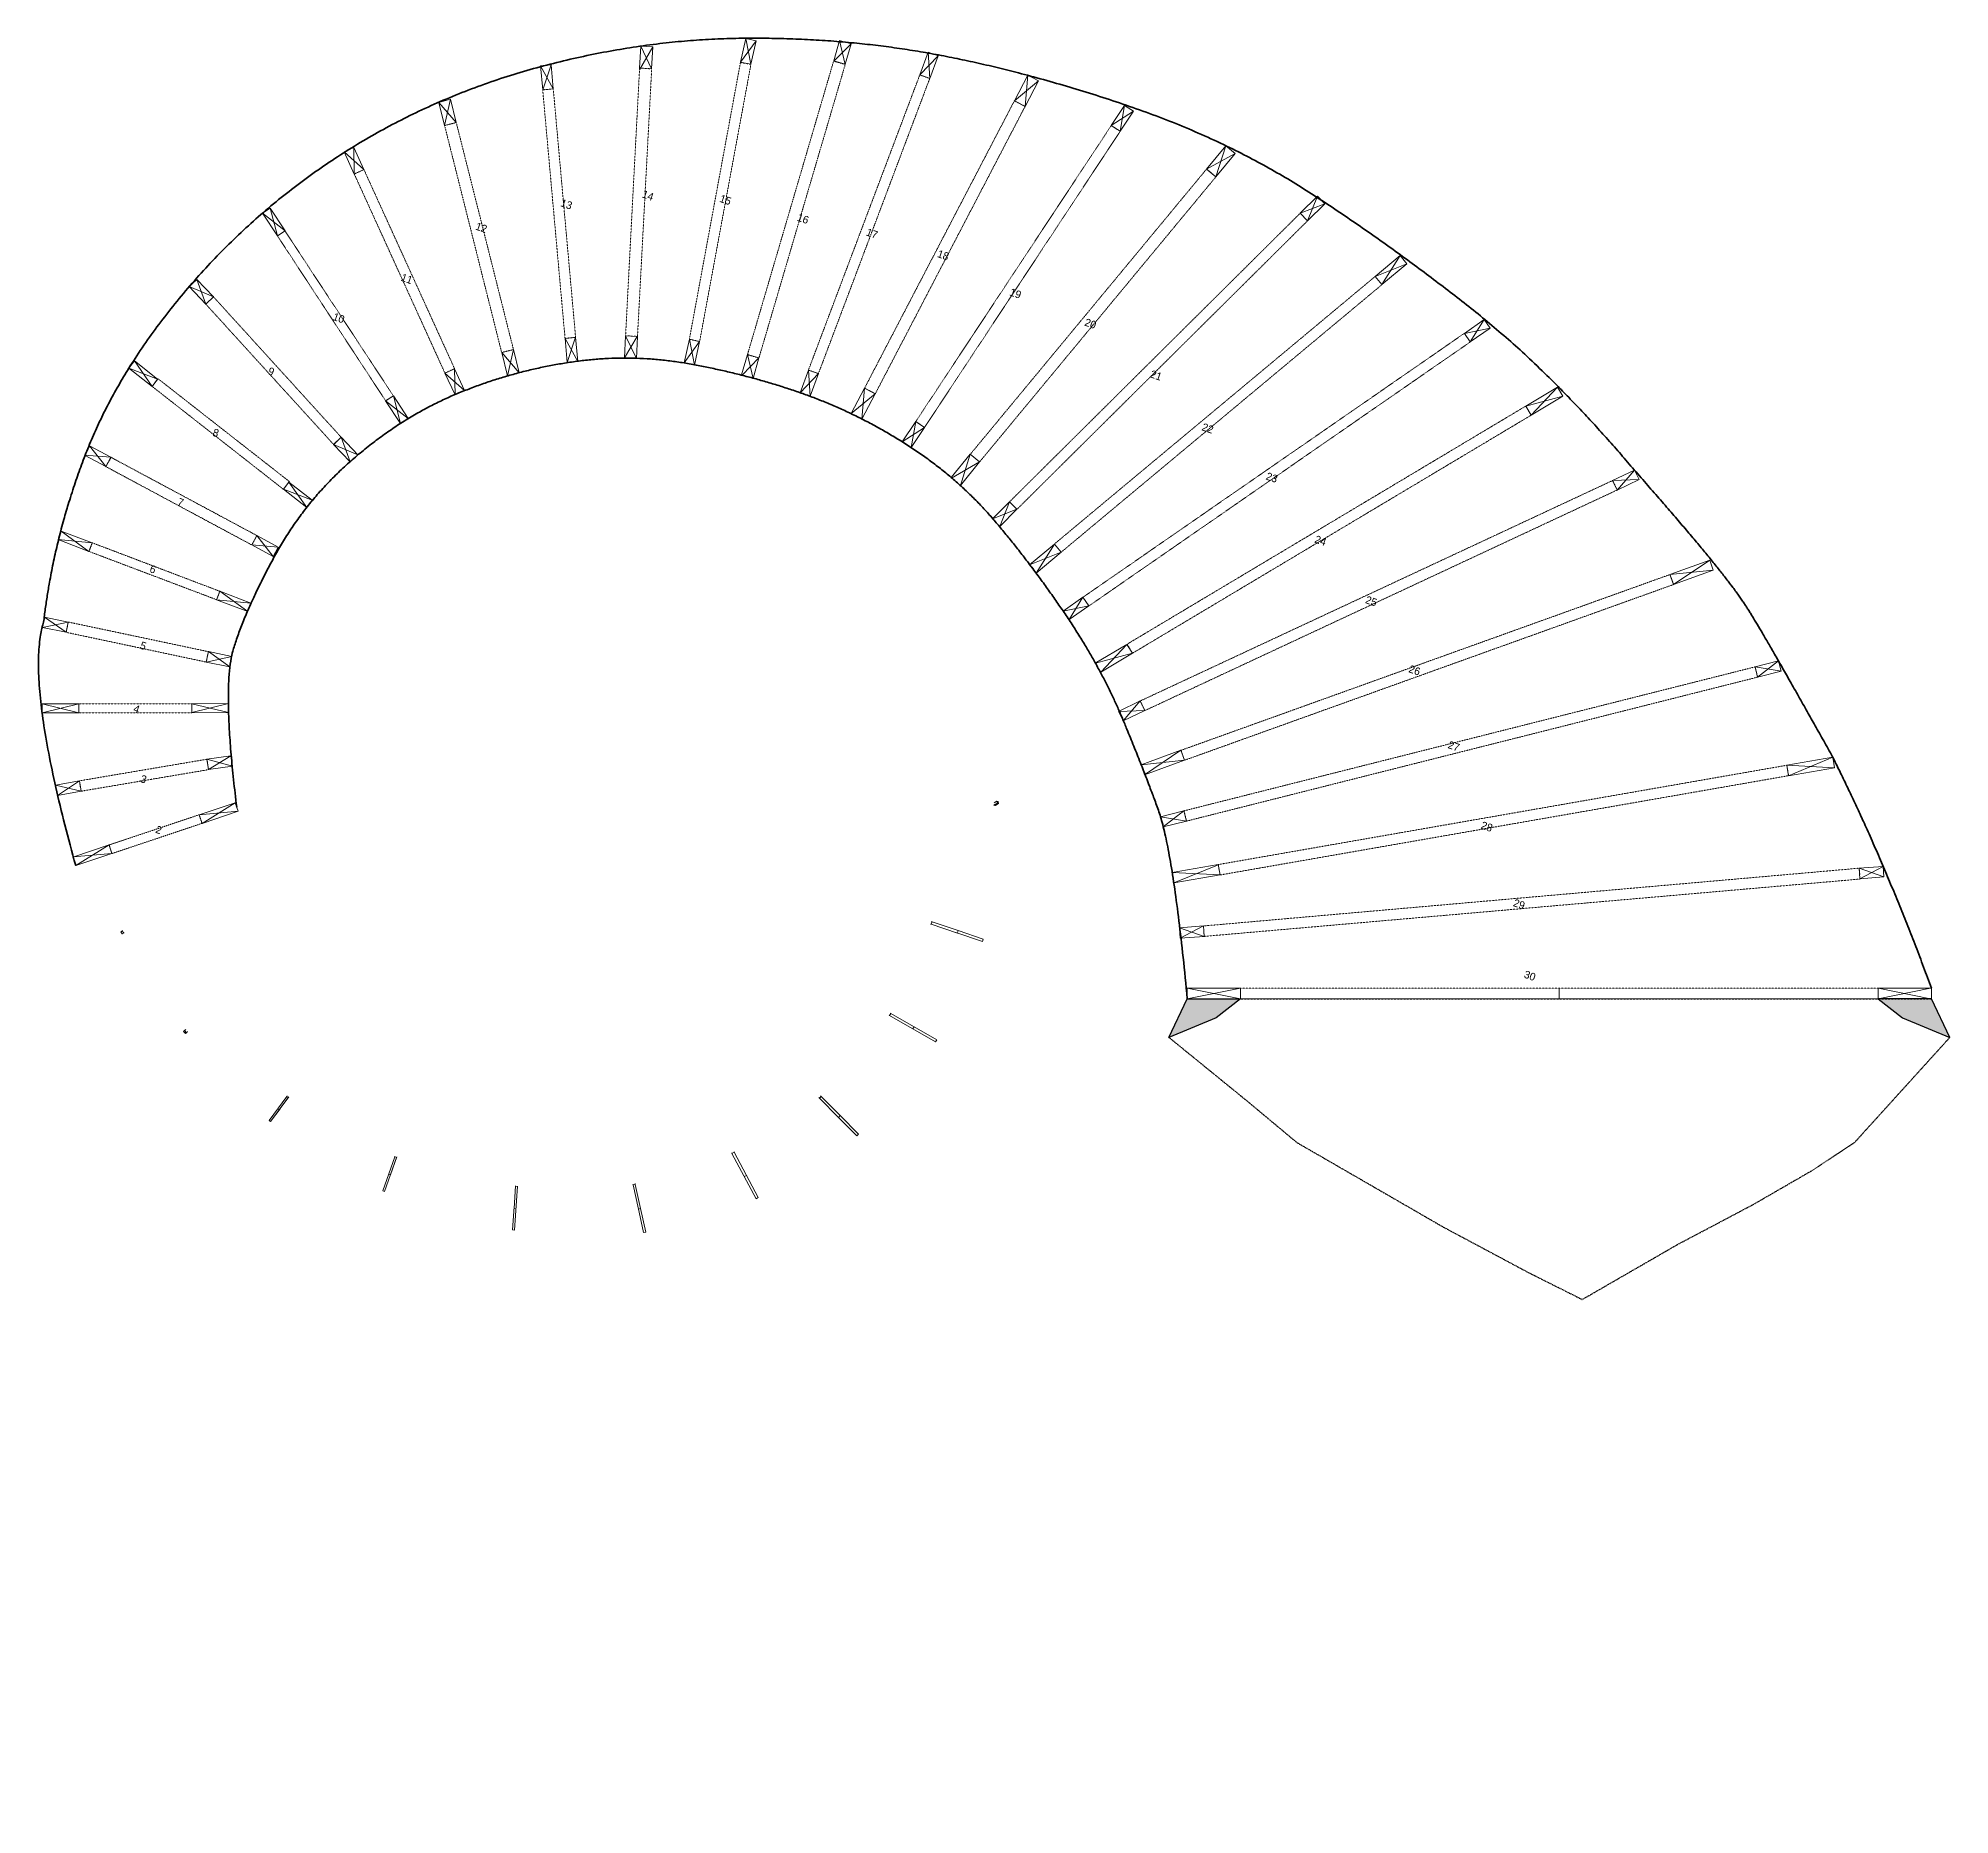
# Model space of a CAD drawing. Header units: inches. Extents: x -1211 to 852, y -6208 to -4135.
# Drawn here: x -1211 to 56, y -6208 to -5031 of the extents above; entities that cross this region are included whole.
import ezdxf

# ---------------------------------------------------------------- set-up
doc = ezdxf.new("R2010")
doc.units = ezdxf.units.IN
doc.header["$LTSCALE"] = 0.2
doc.header["$MEASUREMENT"] = 0
doc.header["$PDMODE"] = 1
doc.header["$PDSIZE"] = -2
doc.linetypes.add('STYLE_01', pattern=[0.41664, 0.20828, -0.20836])
doc.linetypes.add('STYLE_02', pattern=[0.694425, 0.48607, -0.208355])
doc.layers.add('Anchoring', color=1, linetype='Continuous')
doc.layers.add('None', color=7, linetype='Continuous', lineweight=5)
doc.styles.add('Tw Cen MT', font='')
doc.styles.get('Tw Cen MT').set_extended_font_data('Tw Cen MT')

# ---------------------------------------------------------------- blocks, each defined once
blk = doc.blocks.new('Group')
at = {"layer": 'None', "color": 7, "linetype": 'Continuous', "lineweight": 18}
for p, q in [((-510.8, 345.6), (-513.1, 344)), ((-510.8, 345.6), (-513.1, 344.4)), ((-512.8, 345.7), (-511.1, 346.9)), ((-510, 345.4), (-512.2, 344)), ((-512, 344.1), (-510, 345.4)), ((-511.1, 346.9), (-510.2, 346.8)), ((-510.8, 345.6), (-511.1, 346.9)), ((-510.8, 345.6), (-510.2, 346.8)), ((-510, 345.4), (-510.8, 345.6)), ((-510.2, 346.8), (-510, 345.4)), ((-554.6, 267), (-554.1, 266.9)), ((-554.6, 265.3), (-554.1, 266.9)), ((-554.1, 266.9), (-536.7, 261.1)), ((-1091.6, 260.4), (-1090.7, 260.9)), ((-1090.8, 259), (-1091.6, 260.4)), ((-1089.9, 259.4), (-1090.8, 259)), ((-1090.5, 259.1), (-1090.8, 259)), ((-1090.4, 261), (-1090.7, 260.9)), ((-1089.9, 259.4), (-1090.7, 260.9)), ((-1089.9, 259.4), (-1089.9, 260.1)), ((-1089.6, 259.6), (-1089.9, 259.4)), ((-554.6, 265.3), (-555.1, 265.5)), ((-537.3, 259.5), (-554.6, 265.3)), ((-520.6, 254), (-538.2, 259.8)), ((-537.3, 259.5), (-536.7, 261.1)), ((-536.7, 261.1), (-520.1, 255.5)), ((-520.1, 255.5), (-520.6, 254)), ((-582.2, 204.9), (-582.6, 205.2)), ((-581.4, 206.3), (-582.2, 204.9)), ((-551.8, 187.4), (-582.2, 204.9)), ((-581.8, 206.5), (-581.4, 206.3)), ((-551, 188.8), (-581.4, 206.3)), ((-1049.5, 194.9), (-1050.1, 194.2)), ((-1049.4, 194.9), (-1050.1, 194.2)), ((-1048.9, 192.9), (-1050.1, 194.2)), ((-1048.7, 195.6), (-1049.4, 194.9)), ((-1048.2, 193.5), (-1049.4, 194.9)), ((-1048.2, 193.5), (-1048.9, 192.9)), ((-1047.5, 194.2), (-1048.2, 193.5)), ((-566.7, 196), (-567.6, 196.5)), ((-565.9, 197.3), (-566.7, 196)), ((-551, 188.8), (-551.8, 187.4)), ((-981.6, 151.2), (-993.4, 135.3)), ((-980.4, 150.9), (-992.5, 134.6)), ((-986.2, 143.1), (-992.5, 134.6)), ((-986.7, 142.4), (-987.7, 143.1)), ((-980.7, 150.5), (-986.7, 142.4)), ((-981.4, 151.6), (-981.6, 151.2)), ((-980.7, 150.5), (-981.6, 151.2)), ((-628.7, 150.2), (-629.1, 150.6)), ((-627.6, 151.3), (-628.7, 150.2)), ((-616.1, 137.4), (-628.7, 150.2)), ((-627.9, 151.7), (-627.6, 151.3)), ((-627.6, 151.3), (-615, 138.6)), ((-992.5, 134.6), (-993.4, 135.3)), ((-991.8, 135.5), (-992.5, 134.6)), ((-604, 125.2), (-616.9, 138.2)), ((-615, 138.6), (-616.1, 137.4)), ((-615, 138.6), (-602.9, 126.3)), ((-685.3, 114.3), (-686.7, 113.5)), ((-685.4, 114.5), (-685.3, 114.3)), ((-669.3, 84.2), (-685.3, 114.3)), ((-602.9, 126.3), (-604, 125.2)), ((-918.1, 88.8), (-910.1, 111.2)), ((-916.9, 88.3), (-908.9, 110.8)), ((-913, 99.3), (-908.8, 111.2)), ((-910, 111.7), (-910.1, 111.2)), ((-908.9, 110.8), (-910.1, 111.2)), ((-686.7, 113.5), (-686.8, 113.8)), ((-670.6, 83.5), (-686.7, 113.5)), ((-916.9, 88.3), (-918.1, 88.8)), ((-913, 99.3), (-914.2, 99.8)), ((-831.1, 76.9), (-830.1, 92.1)), ((-830.7, 62.7), (-828.8, 91.9)), ((-828.8, 91.4), (-830.2, 91.6)), ((-752.2, 92.7), (-752.3, 93.2)), ((-750.8, 93), (-752.2, 92.7)), ((-748.6, 76.6), (-752.2, 92.7)), ((-750.9, 93.5), (-750.8, 93)), ((-750.8, 93), (-747.2, 76.9)), ((-678.8, 98.7), (-678.5, 98.2)), ((-677.1, 98.9), (-678.5, 98.2)), ((-832.1, 62.9), (-831.1, 78)), ((-829.8, 76.8), (-831.1, 76.9)), ((-745.2, 61.1), (-748.9, 77.6)), ((-747.2, 76.9), (-748.6, 76.6)), ((-747.2, 76.9), (-743.7, 61.4)), ((-669.3, 84.2), (-670.6, 83.5)), ((-830.7, 62.7), (-832.1, 62.9)), ((-743.7, 61.4), (-745.2, 61.1))]:
    blk.add_line(p, q, dxfattribs=at)
blk = doc.blocks.new('Group-1')
at = {"layer": 'None', "color": 7, "linetype": 'Continuous', "lineweight": 18}
for points in [[(-1039.8, 337.9), (-1015.9, 345.9), (-1014, 340.2), (-1037.9, 332.2)], [(-1123.5, 309.9), (-1099.5, 317.9), (-1097.6, 312.2), (-1121.6, 304.2)]]:
    blk.add_lwpolyline(points, close=True, dxfattribs=at)
at = {"layer": 'None', "color": 7, "linetype": 'STYLE_01', "lineweight": 18}
blk.add_lwpolyline([(-1099.5, 317.9), (-1039.8, 337.9), (-1037.9, 332.2), (-1097.6, 312.2)], close=True, dxfattribs=at)
blk = doc.blocks.new('Group-2')
at = {"layer": 'None', "color": 7, "linetype": 'Continuous', "lineweight": 18}
for points in [[(-1143.9, 411.4), (-1119.6, 411.4), (-1119.6, 405.4), (-1143.9, 405.4)], [(-1044.7, 411.5), (-1020.4, 411.6), (-1020.4, 405.6), (-1044.7, 405.5)]]:
    blk.add_lwpolyline(points, close=True, dxfattribs=at)
at = {"layer": 'None', "color": 7, "linetype": 'STYLE_01', "lineweight": 18}
blk.add_lwpolyline([(-1119.6, 411.4), (-1044.7, 411.5), (-1044.7, 405.5), (-1119.6, 405.4)], close=True, dxfattribs=at)
blk = doc.blocks.new('Group-3')
at = {"layer": 'None', "color": 7, "linetype": 'Continuous', "lineweight": 18}
for points in [[(-1131.2, 525.9), (-1110.6, 518.1), (-1112.8, 512.4), (-1133.3, 520.2)], [(-1026.1, 486), (-1005.5, 478.2), (-1007.6, 472.6), (-1028.2, 480.4)]]:
    blk.add_lwpolyline(points, close=True, dxfattribs=at)
at = {"layer": 'None', "color": 7, "linetype": 'STYLE_01', "lineweight": 18}
blk.add_lwpolyline([(-1110.6, 518.1), (-1026.1, 486), (-1028.2, 480.4), (-1112.8, 512.4)], close=True, dxfattribs=at)
blk = doc.blocks.new('Group-4')
at = {"layer": 'None', "color": 7, "linetype": 'Continuous', "lineweight": 18}
for points in [[(-1082.7, 638.6), (-1067.3, 626.5), (-1071, 621.8), (-1086.4, 633.9)], [(-980.3, 558.4), (-964.8, 546.3), (-968.5, 541.5), (-984, 553.6)]]:
    blk.add_lwpolyline(points, close=True, dxfattribs=at)
at = {"layer": 'None', "color": 7, "linetype": 'STYLE_01', "lineweight": 18}
blk.add_lwpolyline([(-1067, 626.8), (-980, 558.7), (-984, 553.6), (-1071, 621.8)], close=True, dxfattribs=at)
blk = doc.blocks.new('Group-5')
at = {"layer": 'None', "color": 7, "linetype": 'Continuous', "lineweight": 18}
for points in [[(-992.8, 739.9), (-982.9, 724.8), (-987.9, 721.5), (-997.8, 736.6)], [(-911.1, 615.5), (-901.3, 600.5), (-906.3, 597.2), (-916.2, 612.2)]]:
    blk.add_lwpolyline(points, close=True, dxfattribs=at)
at = {"layer": 'None', "color": 7, "linetype": 'STYLE_01', "lineweight": 18}
blk.add_lwpolyline([(-982.9, 724.8), (-911.1, 615.5), (-916.2, 612.2), (-987.9, 721.5)], close=True, dxfattribs=at)
blk = doc.blocks.new('Group-6')
at = {"layer": 'None', "color": 7, "linetype": 'Continuous', "lineweight": 18}
for points in [[(-873.3, 812), (-869.4, 796.6), (-877.1, 794.6), (-881, 810)], [(-831.5, 646.2), (-827.6, 630.8), (-835.4, 628.8), (-839.3, 644.2)]]:
    blk.add_lwpolyline(points, close=True, dxfattribs=at)
at = {"layer": 'None', "color": 7, "linetype": 'STYLE_01', "lineweight": 18}
blk.add_lwpolyline([(-869.4, 796.6), (-831.5, 646.2), (-839.3, 644.2), (-877.1, 794.6)], close=True, dxfattribs=at)
blk = doc.blocks.new('Group-7')
at = {"layer": 'None', "color": 7, "linetype": 'Continuous', "lineweight": 18}
for points in [[(-739.1, 846.8), (-739.9, 832.2), (-747.9, 832.7), (-747.1, 847.3)], [(-749.3, 654.9), (-750, 640.3), (-758, 640.7), (-757.2, 655.3)]]:
    blk.add_lwpolyline(points, close=True, dxfattribs=at)
at = {"layer": 'None', "color": 7, "linetype": 'STYLE_01', "lineweight": 18}
blk.add_lwpolyline([(-739.9, 832.2), (-749.3, 654.9), (-757.2, 655.3), (-747.9, 832.7)], close=True, dxfattribs=at)
blk = doc.blocks.new('Group-8')
at = {"layer": 'None', "color": 7, "linetype": 'Continuous', "lineweight": 18}
for points in [[(-607.6, 848.8), (-611.6, 835.3), (-619.2, 837.6), (-615.3, 851)], [(-668.8, 640.6), (-672.7, 627.1), (-680.4, 629.4), (-676.4, 642.8)]]:
    blk.add_lwpolyline(points, close=True, dxfattribs=at)
at = {"layer": 'None', "color": 7, "linetype": 'STYLE_01', "lineweight": 18}
blk.add_lwpolyline([(-611.6, 835.1), (-668.8, 640.6), (-676.4, 642.8), (-619.3, 837.3)], close=True, dxfattribs=at)
blk = doc.blocks.new('Group-9')
at = {"layer": 'None', "color": 7, "linetype": 'Continuous', "lineweight": 18}
for points in [[(-483.6, 824.2), (-492.4, 807.3), (-499.5, 811), (-490.7, 827.9)], [(-591.7, 616.9), (-600.5, 600), (-607.6, 603.7), (-598.8, 620.6)]]:
    blk.add_lwpolyline(points, close=True, dxfattribs=at)
at = {"layer": 'None', "color": 7, "linetype": 'STYLE_01', "lineweight": 18}
blk.add_lwpolyline([(-492.4, 807.3), (-591.7, 616.9), (-598.8, 620.6), (-499.5, 811)], close=True, dxfattribs=at)
blk = doc.blocks.new('Group-10')
at = {"layer": 'None', "color": 7, "linetype": 'Continuous', "lineweight": 18}
for points in [[(-353.2, 776.1), (-365.9, 760.7), (-372.1, 765.8), (-359.3, 781.2)], [(-522.6, 571.7), (-535.3, 556.2), (-541.5, 561.4), (-528.7, 576.8)]]:
    blk.add_lwpolyline(points, close=True, dxfattribs=at)
at = {"layer": 'None', "color": 7, "linetype": 'STYLE_01', "lineweight": 18}
blk.add_lwpolyline([(-365.9, 760.7), (-522.6, 571.7), (-528.7, 576.8), (-372.1, 765.8)], close=True, dxfattribs=at)
blk = doc.blocks.new('Group-11')
at = {"layer": 'None', "color": 7, "linetype": 'Continuous', "lineweight": 18}
for p, q in [((-260.4, 694.6), (-239.4, 703)), ((-243.8, 708.5), (-255.9, 689.2)), ((-468.5, 511.9), (-489.5, 503.5)), ((-473, 517.3), (-485, 498.1))]:
    blk.add_line(p, q, dxfattribs=at)
for points in [[(-260.4, 694.6), (-243.8, 708.5), (-239.4, 703), (-255.9, 689.2)], [(-489.5, 503.5), (-473, 517.3), (-468.5, 511.9), (-485, 498.1)]]:
    blk.add_lwpolyline(points, close=True, dxfattribs=at)
at = {"layer": 'None', "color": 7, "linetype": 'STYLE_01', "lineweight": 18}
blk.add_lwpolyline([(-473, 517.3), (-260.4, 694.6), (-255.9, 689.2), (-468.5, 511.9)], close=True, dxfattribs=at)
blk = doc.blocks.new('Group-12')
at = {"layer": 'None', "color": 7, "linetype": 'Continuous', "lineweight": 18}
for points in [[(-160.6, 608.7), (-139.6, 621.2), (-136, 615.2), (-157, 602.7)], [(-445.9, 438.3), (-424.9, 450.8), (-421.3, 444.9), (-442.3, 432.3)]]:
    blk.add_lwpolyline(points, close=True, dxfattribs=at)
at = {"layer": 'None', "color": 7, "linetype": 'STYLE_01', "lineweight": 18}
blk.add_lwpolyline([(-424.7, 451), (-160.6, 608.7), (-157, 602.7), (-421.3, 444.9)], close=True, dxfattribs=at)
blk = doc.blocks.new('Group-13')
at = {"layer": 'None', "color": 7, "linetype": 'STYLE_01', "lineweight": 18}
blk.add_lwpolyline([(-389.1, 380.6), (-65, 497.1), (-62.6, 490.5), (-386.8, 374)], close=True, dxfattribs=at)
at = {"layer": 'None', "color": 7, "linetype": 'Continuous', "lineweight": 18}
for points in [[(-65, 497.1), (-38.6, 506.6), (-36.3, 500), (-62.6, 490.5)], [(-415.5, 371), (-389.1, 380.6), (-386.8, 374), (-413.3, 364.4)]]:
    blk.add_lwpolyline(points, close=True, dxfattribs=at)
blk = doc.blocks.new('Group-14')
at = {"layer": 'None', "color": 7, "linetype": 'STYLE_01', "lineweight": 18}
blk.add_lwpolyline([(-364.4, 304.9), (12.4, 370.7), (13.6, 363.8), (-363.2, 298)], close=True, dxfattribs=at)
at = {"layer": 'None', "color": 7, "linetype": 'Continuous', "lineweight": 18}
for points in [[(12.4, 370.7), (42.9, 376), (44.1, 369.1), (13.6, 363.8)], [(-395, 299.6), (-364.4, 304.9), (-363.2, 298), (-393.8, 292.7)]]:
    blk.add_lwpolyline(points, close=True, dxfattribs=at)
blk = doc.blocks.new('Group-15')
at = {"layer": 'None', "color": 7, "linetype": 'Continuous', "lineweight": 18}
for points in [[(-384.9, 223), (-349.6, 223), (-349.6, 216), (-384.9, 216)], [(73, 223), (108.3, 223), (108.3, 216), (73, 216)]]:
    blk.add_lwpolyline(points, close=True, dxfattribs=at)
at = {"layer": 'None', "color": 7, "linetype": 'STYLE_01', "lineweight": 18}
blk.add_lwpolyline([(-349.6, 223), (73, 223), (73, 216), (-349.6, 216)], close=True, dxfattribs=at)
blk = doc.blocks.new('Group-16')
at = {"layer": 'None', "linetype": 'Continuous', "lineweight": 0}
for points in [[(-397.1, 190.4), (-384.9, 216), (-349.6, 216), (-365.8, 203.3)], [(120.5, 190.4), (108.3, 216), (73, 216), (89.1, 203.3)]]:
    blk.add_hatch(color=8, dxfattribs=at).paths.add_polyline_path(points)
at = {"layer": 'None', "color": 7, "linetype": 'Continuous', "lineweight": 18}
for p, q in [((-681, 836.7), (-670.7, 850.8)), ((-677.5, 852.3), (-674.1, 835.2)), ((-615.3, 851), (-611.6, 835.1)), ((-739.1, 846.8), (-747.9, 831.6)), ((-747.1, 847.3), (-739.9, 832.2)), ((-607.6, 848.8), (-618.9, 837.5)), ((-562.2, 828.2), (-550.1, 840.8)), ((-556.6, 843.2), (-555.6, 825.8)), ((-813.5, 834.2), (-805.1, 818.9)), ((-812.1, 818.3), (-806.5, 834.8)), ((-483.6, 824.2), (-499.5, 811)), ((-490.7, 827.9), (-492.4, 807.3)), ((-873.3, 812), (-877.1, 794.6)), ((-881, 810), (-869.4, 796.6)), ((-435.3, 794.6), (-420.6, 804.1)), ((-426.5, 808), (-429.4, 790.8)), ((-943.6, 777.1), (-930.6, 765.4)), ((-937, 762.5), (-937.2, 780)), ((-353.2, 776.1), (-372.1, 765.8)), ((-359.3, 781.2), (-365.9, 760.7)), ((-298.7, 747.8), (-305.2, 731.5)), ((-982.9, 724.8), (-997.8, 736.6)), ((-992.8, 739.9), (-987.9, 721.5)), ((-310.1, 736.5), (-293.8, 742.8)), ((-1046.4, 687.9), (-1030.3, 681.1)), ((-1035.4, 676.3), (-1041.3, 692.7)), ((-201.3, 656.9), (-184.2, 660.3)), ((-188.2, 666.1), (-197.4, 651.2)), ((-831.5, 646.2), (-835.4, 628.8)), ((-797.3, 653.6), (-788.9, 638.3)), ((-795.9, 637.7), (-790.3, 654.3)), ((-749.6, 654.9), (-757.8, 640.7)), ((-757.2, 655.3), (-750, 640.3)), ((-718.4, 637.4), (-708.1, 651.5)), ((-714.9, 653), (-711.5, 635.9)), ((-1067.3, 626.5), (-1086.4, 633.9)), ((-1082.7, 638.6), (-1071, 621.8)), ((-870.2, 616.1), (-870.5, 633.5)), ((-839.3, 644.2), (-827.6, 630.8)), ((-668.8, 640.6), (-680, 629.3)), ((-676.4, 642.8), (-672.7, 627.1)), ((-876.9, 630.6), (-863.9, 619)), ((-641.5, 617.6), (-629.4, 630.2)), ((-636, 632.6), (-634.9, 615.2)), ((-139.6, 621.2), (-157, 602.7)), ((-916.2, 612.2), (-901.3, 600.5)), ((-911.1, 615.5), (-906.3, 597.2)), ((-591.7, 616.9), (-607.6, 603.7)), ((-598.8, 620.6), (-600.5, 600)), ((-160.6, 608.7), (-136, 615.2)), ((-564.9, 598.4), (-567.9, 581.2)), ((-950.8, 583.3), (-934.7, 576.5)), ((-939.8, 571.7), (-945.7, 588.1)), ((-573.8, 585), (-559.1, 594.5)), ((-1115.7, 576.2), (-1098.3, 574.8)), ((-1101.6, 568.6), (-1112.4, 582.4)), ((-522.6, 571.7), (-541.2, 560.9)), ((-528.7, 576.8), (-535.3, 556.2)), ((-980.3, 558.4), (-968.5, 541.5)), ((-103, 559.4), (-85.5, 560)), ((-88.5, 566.3), (-100, 553.1)), ((-964.8, 546.3), (-984, 553.6)), ((-502.7, 545.3), (-509.1, 529)), ((-514.1, 534), (-497.8, 540.3)), ((-1110.6, 518.1), (-1133.3, 520.2)), ((-1131.2, 525.9), (-1112.8, 512.4)), ((-990.8, 509.1), (-1001.5, 522.9)), ((-1004.9, 516.7), (-987.5, 515.3)), ((-65, 497.1), (-36.3, 500)), ((-38.6, 506.6), (-62.6, 490.5)), ((-1026.1, 486), (-1007.6, 472.6)), ((-454.1, 482), (-463.2, 467.2)), ((-1127.9, 458.8), (-1142.2, 468.9)), ((-1005.5, 478.2), (-1028.2, 480.4)), ((-467.2, 472.9), (-450.1, 476.3)), ((-1143.6, 462), (-1126.5, 465.6)), ((-1019.5, 435.9), (-1033.7, 446)), ((-445.8, 438.4), (-421.3, 444.9)), ((-424.9, 450.8), (-442.3, 432.3)), ((-1035.1, 439.1), (-1018.1, 442.7)), ((-8.6, 435.9), (8.6, 433)), ((6.9, 439.8), (-6.9, 429.1)), ((-1143.9, 411.4), (-1119.6, 405.4)), ((-1119.6, 411.4), (-1143.9, 405.4)), ((-1020.4, 411.6), (-1044.7, 405.6)), ((-1044.7, 411.5), (-1020.4, 405.6)), ((-430.5, 406.4), (-413.1, 406.9)), ((-416.1, 413.3), (-427.5, 400.1)), ((-389.1, 380.6), (-413.3, 364.4)), ((-1017.8, 370), (-1034.6, 374.7)), ((-1033.6, 367.8), (-1018.8, 376.9)), ((-415.5, 371), (-386.8, 374)), ((12.4, 370.7), (44.1, 369.1)), ((42.9, 376), (13.6, 363.8)), ((-1118, 353.5), (-1135, 357.6)), ((-1133.7, 350.7), (-1119.2, 360.4)), ((-1015.9, 345.9), (-1037.9, 332.2)), ((-1039.8, 337.9), (-1014, 340.2)), ((-402.6, 336.6), (-385.4, 333.7)), ((-387.1, 340.5), (-400.9, 329.8)), ((-1099.5, 317.9), (-1121.6, 304.2)), ((-1123.2, 310), (-1097.6, 312.2)), ((-363.8, 305), (-393.8, 292.7)), ((-395, 299.6), (-363.2, 298)), ((60.4, 302.5), (76.8, 296.7)), ((76.3, 303.7), (60.9, 295.5)), ((-390.1, 263), (-373.7, 257.3)), ((-374.2, 264.2), (-389.6, 256.1)), ((-384.9, 223), (-349.6, 216)), ((-349.6, 223), (-384.9, 216)), ((-384.9, 216), (108.3, 216)), ((-384.9, 216), (81.5, 216)), ((73, 223), (107.7, 216)), ((107.7, 223), (73, 216))]:
    blk.add_line(p, q, dxfattribs=at)
at = {"layer": 'None', "color": 7, "linetype": 'STYLE_02', "lineweight": 25}
blk.add_line((-352.7, 216), (107.7, 216), dxfattribs=at)
at = {"layer": 'None', "color": 7, "linetype": 'Continuous', "lineweight": 18}
for points in [[(-681, 836.7), (-677.5, 852.3), (-670.7, 850.8), (-674.1, 835.2)], [(-562.2, 828.2), (-556.6, 843.2), (-550.1, 840.8), (-555.6, 825.8)], [(-812.1, 818.3), (-813.5, 834.2), (-806.5, 834.8), (-805.1, 818.9)], [(-435.3, 794.6), (-426.5, 808), (-420.6, 804.1), (-429.4, 790.8)], [(-937, 762.5), (-943.6, 777.1), (-937.2, 780), (-930.6, 765.4)], [(-310.1, 736.5), (-298.7, 747.8), (-293.8, 742.8), (-305.2, 731.5)], [(-1035.4, 676.3), (-1046.4, 687.9), (-1041.3, 692.7), (-1030.3, 681.1)], [(-188.2, 666.1), (-201.3, 656.9), (-197.4, 651.2), (-184.2, 660.3)], [(-795.9, 637.7), (-797.3, 653.6), (-790.3, 654.3), (-788.9, 638.3)], [(-718.4, 637.4), (-714.9, 653), (-708.1, 651.5), (-711.5, 635.9)], [(-870.2, 616.1), (-876.9, 630.6), (-870.5, 633.5), (-863.9, 619)], [(-641.5, 617.6), (-636, 632.6), (-629.4, 630.2), (-634.9, 615.2)], [(-573.8, 585), (-564.9, 598.4), (-559.1, 594.5), (-567.9, 581.2)], [(-939.8, 571.7), (-950.8, 583.3), (-945.7, 588.1), (-934.7, 576.5)], [(-1101.6, 568.6), (-1115.7, 576.2), (-1112.4, 582.4), (-1098.3, 574.8)], [(-103, 559.4), (-88.5, 566.3), (-85.5, 560), (-100, 553.1)], [(-514.1, 534), (-502.7, 545.3), (-497.8, 540.3), (-509.1, 529)], [(-990.8, 509.1), (-1004.9, 516.7), (-1001.5, 522.9), (-987.5, 515.3)], [(-467.2, 472.9), (-454.1, 482), (-450.1, 476.3), (-463.2, 467.2)], [(-1127.9, 458.8), (-1143.6, 462), (-1142.2, 468.9), (-1126.5, 465.6)], [(-1019.5, 435.9), (-1035.1, 439.1), (-1033.7, 446), (-1018.1, 442.7)], [(-8.6, 435.9), (6.9, 439.8), (8.6, 433), (-6.9, 429.1)], [(-430.5, 406.4), (-416.1, 413.3), (-413.1, 406.9), (-427.5, 400.1)], [(-1017.8, 370), (-1033.6, 367.8), (-1034.6, 374.7), (-1018.8, 376.9)], [(-1118, 353.5), (-1133.7, 350.7), (-1135, 357.6), (-1119.2, 360.4)], [(-402.6, 336.6), (-387.1, 340.5), (-385.4, 333.7), (-400.9, 329.8)], [(60.4, 302.5), (76.3, 303.7), (76.8, 296.7), (60.9, 295.5)], [(-390.1, 263), (-374.2, 264.2), (-373.7, 257.3), (-389.6, 256.1)]]:
    blk.add_lwpolyline(points, close=True, dxfattribs=at)
at = {"layer": 'None', "color": 7, "linetype": 'STYLE_02', "lineweight": 18}
for points in [[(-681, 836.7), (-714.9, 653), (-708.1, 651.5), (-674.1, 835.2), (-681, 836.4)], [(-1098.3, 574.8), (-1001.5, 522.9), (-1004.9, 516.7), (-1101.6, 568.6), (-1098.2, 574.6)], [(-1126.5, 465.6), (-1033.7, 446), (-1035.1, 439.1), (-1127.9, 458.8), (-1126.6, 465.4)]]:
    blk.add_lwpolyline(points, dxfattribs=at)
for points in [[(-562.2, 828.2), (-636, 632.6), (-629.4, 630.2), (-555.6, 825.8)], [(-805.1, 818.9), (-790.3, 654.3), (-797.3, 653.6), (-812.1, 818.3)], [(-435.3, 794.6), (-564.9, 598.4), (-559.1, 594.5), (-429.4, 790.8)], [(-930.6, 765.4), (-870.5, 633.5), (-876.9, 630.6), (-937, 762.5)], [(-305.2, 731.5), (-310.1, 736.5), (-502.7, 545.3), (-497.8, 540.3)], [(-1030.4, 681.2), (-945.7, 588.1), (-950.6, 583.2), (-1035.4, 676.3), (-1030.1, 681.4)], [(-197.4, 651.2), (-450.1, 476.3), (-454.1, 482), (-201.3, 656.9)], [(-1119.1, 360.4), (-1034.6, 374.7), (-1033.6, 367.8), (-1118.1, 353.5)]]:
    blk.add_lwpolyline(points, close=True, dxfattribs=at)
at = {"layer": 'None', "color": 7, "linetype": 'STYLE_01', "lineweight": 18}
for points in [[(-416.1, 413.3), (-103, 559.4), (-100, 553.1), (-413.1, 406.9)], [(-387.1, 340.5), (-8.6, 435.9), (-6.9, 429.1), (-385.4, 333.7)], [(-374.2, 264.2), (60.4, 302.5), (61, 295.3), (-373.7, 257.3)]]:
    blk.add_lwpolyline(points, close=True, dxfattribs=at)
at = {"layer": 'None', "color": 7, "linetype": 'Continuous', "lineweight": 25}
for points in [[(-397.1, 190.4), (-384.9, 216), (-349.6, 216), (-365.8, 203.3)], [(120.5, 190.4), (108.3, 216), (73, 216), (89.1, 203.3)]]:
    blk.add_lwpolyline(points, close=True, dxfattribs=at)
at = {"layer": 'None', "color": 7, "linetype": 'STYLE_02', "lineweight": 25}
blk.add_lwpolyline([(-397.1, 190.4), (-344.5, 147.6), (-312.4, 120.8), (-215.4, 64.8), (-159.6, 35), (-123.2, 16.7), (-60.1, 53.1), (-9.6, 79.8), (29, 102.1), (57.4, 120.8), (120.5, 190.4)], dxfattribs=at)
at = {"layer": 'None', "color": 7, "linetype": 'Continuous', "lineweight": 35}
blk.add_open_spline([(-1121.6, 304.2), (-1155.5, 425.9), (-1142.9, 465.5), (-1136, 523.8), (-1092.3, 634.4), (-1001.1, 740.6), (-883.4, 814.7), (-746.5, 851.7), (-614.2, 853.2), (-492.5, 830.9), (-356.3, 784.6), (-244.3, 711.3), (-142, 629.7), (-86.2, 563.5), (-28.6, 498.2), (-0.4, 453.7), (42.9, 376), (77, 307.9), (108.3, 223)], degree=2, knots=[0, 0, 0, 1, 1, 2, 3, 4, 5, 6, 7, 8, 9, 10, 11, 11, 12, 13, 13, 14, 14, 14], dxfattribs=at)
blk.add_open_spline([(-384.9, 216), (-394.2, 313.7), (-414.2, 369), (-442, 435.3), (-486.6, 501.8), (-536.2, 560.8), (-603.3, 604.1), (-675.8, 629.7), (-754, 643.7), (-832.2, 632.1), (-904.7, 602.1), (-969.8, 546.1), (-1009.7, 472.5), (-1024.7, 422), (-1014.9, 343)], degree=2, dxfattribs=at)
at = {"layer": 'None', "color": 7}
for name in ['Group-8', 'Group-7', 'Group-9', 'Group-6', 'Group-10', 'Group-5', 'Group-11', 'Group-4', 'Group-12', 'Group-3', 'Group-13', 'Group-2', 'Group-14', 'Group-1', 'Group', 'Group-15']:
    blk.add_blockref(name, (0, 0), dxfattribs=at)
at = {"layer": 'None', "color": 7, "char_height": 5.06, "attachment_point": 1, "rotation": 340.9958, "line_spacing_factor": 1.094749, "style": 'Tw Cen MT'}
for s, insert in [('14', (-745.1, 751.9)), ('15', (-693.7, 749)), ('13', (-799.1, 746.1)), ('16', (-642.3, 736.5)), ('12', (-855.5, 730.6)), ('17', (-596.6, 726.7)), ('18', (-549.4, 712.4)), ('11', (-904.9, 696.7)), ('19', (-501.5, 687)), ('10', (-950, 670.7)), ('20', (-451.8, 667)), ('9', (-993, 634.7)), ('21', (-408.3, 632.7)), ('22', (-374.1, 597.6)), ('8', (-1029.7, 594)), ('23', (-331.6, 565)), ('7', (-1053, 548)), ('24', (-299.3, 523.2)), ('6', (-1071.4, 503.6)), ('25', (-265.7, 483.1)), ('5', (-1077.8, 452.9)), ('26', (-237, 437.3)), ('4', (-1082.2, 411)), ('27', (-211, 387)), ('3', (-1077.6, 364.5)), ('2', (-1067.5, 330.9)), ('28', (-189.1, 333.7)), ('29', (-167.7, 282.3)), ('30', (-160.6, 234.9))]:
    blk.add_mtext(s, dxfattribs=dict(at, insert=insert))

msp = doc.modelspace()

# ---------------------------------------------------------------- linework, layer by layer
at = {"layer": 'Anchoring'}
for p in [(-491.1, -6207.8), (-13.3, -6207.8)]:
    msp.add_point(p, dxfattribs=at)
at = {"layer": 'None', "linetype": 'Continuous', "lineweight": 0}
msp.add_line((-202.8, -5660.1), (-202.8, -5667.1), dxfattribs=at)

# ---------------------------------------------------------------- block references
at = {"color": 7}
msp.add_blockref('Group-16', (-64.4, -5883), dxfattribs=at)

doc.saveas('drawing.dxf')
